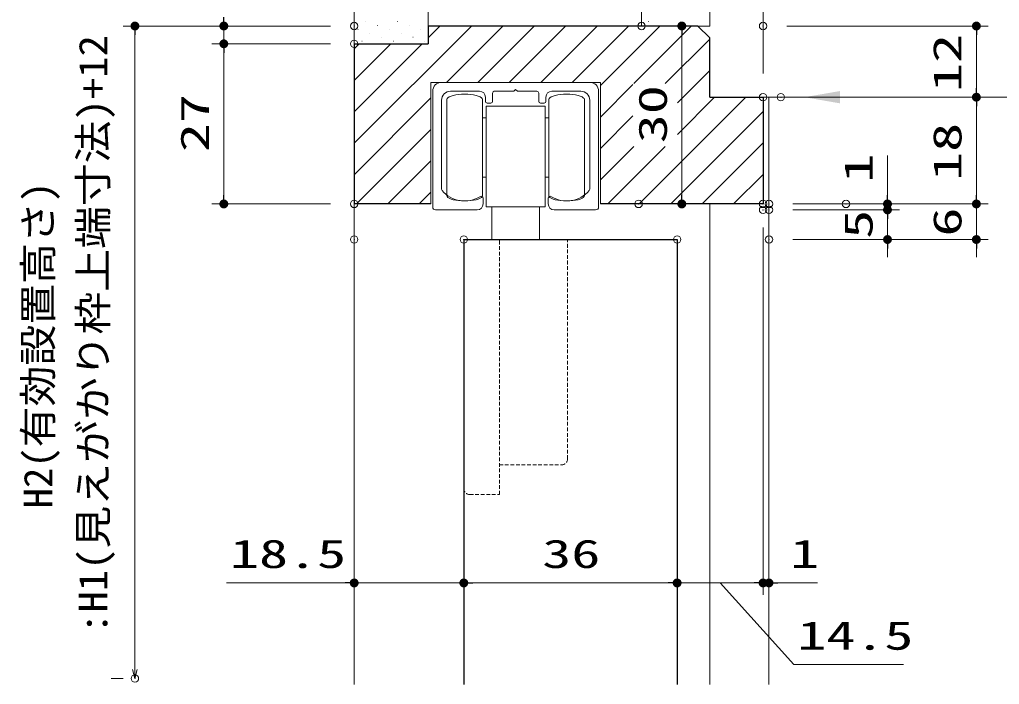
# Model space of a CAD drawing. Units: millimetres, scale not verified, with parts at other scales. Extents: x -1306 to 1306, y -607 to 607.
# Drawn here: x -176.7 to 154, y -120.2 to 104 of the extents above; entities that cross this region are included whole.
import ezdxf
from ezdxf.enums import TextEntityAlignment as Align

# ---------------------------------------------------------------- set-up
doc = ezdxf.new("R2010")
doc.units = ezdxf.units.MM
doc.header["$LTSCALE"] = 5
doc.header["$PDMODE"] = 32
doc.header["$PDSIZE"] = 2.5
doc.linetypes.add('USER1', pattern=[0.375, 0.25, -0.125])
for name, color, linetype, lineweight in [('0-1_線(水)', 4, 'Continuous', 9), ('0-2_線(白)', 7, 'Continuous', 30), ('0-3_線(黄)', 2, 'Continuous', 15), ('0-4_点線(水)', 4, 'USER1', 9), ('0-5_寸法線', 3, 'Continuous', 13), ('0-6_0', 3, 'Continuous', 25), ('0-7_DEFPOINTS', 7, 'Continuous', 5), ('0-9_ハッチング', 6, 'Continuous', 9)]:
    doc.layers.add(name, color=color, linetype=linetype, lineweight=lineweight)
doc.styles.add('ＭＳ ゴシック', font='')
doc.styles.get('ＭＳ ゴシック').set_extended_font_data('MS Gothic')

# ---------------------------------------------------------------- blocks, each defined once
blk = doc.blocks.new('_DOT')
at = {"layer": '0-6_0'}
blk.add_line((-2.5, 0), (-5, 0), dxfattribs=at)
for points in [[(0, 0), (-2.5, 0), (-2.48, 0.313)], [(0, 0), (-2.48, -0.313), (-2.5, 0)], [(0, 0), (-2.48, 0.313), (-2.421, 0.622)], [(0, 0), (-2.421, -0.622), (-2.48, -0.313)], [(0, 0), (-2.421, 0.622), (-2.324, 0.92)], [(0, 0), (-2.324, -0.92), (-2.421, -0.622)], [(0, 0), (-2.324, 0.92), (-2.191, 1.204)], [(0, 0), (-2.191, -1.204), (-2.324, -0.92)], [(0, 0), (-2.191, 1.204), (-2.023, 1.469)], [(0, 0), (-2.023, -1.469), (-2.191, -1.204)], [(0, 0), (-2.023, 1.469), (-1.822, 1.711)], [(0, 0), (-1.822, -1.711), (-2.023, -1.469)], [(0, 0), (-1.822, 1.711), (-1.594, 1.926)], [(0, 0), (-1.594, -1.926), (-1.822, -1.711)], [(0, 0), (-1.594, 1.926), (-1.34, 2.111)], [(0, 0), (-1.34, -2.111), (-1.594, -1.926)], [(0, 0), (-1.34, 2.111), (-1.064, 2.262)], [(0, 0), (-1.064, -2.262), (-1.34, -2.111)], [(0, 0), (-1.064, 2.262), (-0.773, 2.378)], [(0, 0), (-0.773, -2.378), (-1.064, -2.262)], [(0, 0), (-0.773, 2.378), (-0.468, 2.456)], [(0, 0), (-0.468, -2.456), (-0.773, -2.378)], [(0, 0), (-0.468, 2.456), (-0.157, 2.495)], [(0, 0), (-0.157, -2.495), (-0.468, -2.456)], [(0, 0), (-0.157, 2.495), (0.157, 2.495)], [(0, 0), (0.157, -2.495), (-0.157, -2.495)], [(0, 0), (0.157, 2.495), (0.468, 2.456)], [(0, 0), (0.468, 2.456), (0.773, 2.378)], [(0, 0), (0.773, 2.378), (1.064, 2.262)], [(0, 0), (1.064, 2.262), (1.34, 2.111)], [(0, 0), (1.34, 2.111), (1.594, 1.926)], [(0, 0), (1.594, 1.926), (1.822, 1.711)], [(0, 0), (1.822, 1.711), (2.023, 1.469)], [(0, 0), (2.023, 1.469), (2.191, 1.204)], [(0, 0), (2.191, 1.204), (2.324, 0.92)], [(0, 0), (2.324, 0.92), (2.421, 0.622)], [(0, 0), (2.421, 0.622), (2.48, 0.313)], [(0, 0), (2.48, 0.313), (2.5, 0)], [(0, 0), (0.468, -2.456), (0.157, -2.495)], [(0, 0), (0.773, -2.378), (0.468, -2.456)], [(0, 0), (1.064, -2.262), (0.773, -2.378)], [(0, 0), (1.34, -2.111), (1.064, -2.262)], [(0, 0), (1.594, -1.926), (1.34, -2.111)], [(0, 0), (1.822, -1.711), (1.594, -1.926)], [(0, 0), (2.023, -1.469), (1.822, -1.711)], [(0, 0), (2.191, -1.204), (2.023, -1.469)], [(0, 0), (2.324, -0.92), (2.191, -1.204)], [(0, 0), (2.421, -0.622), (2.324, -0.92)], [(0, 0), (2.48, -0.313), (2.421, -0.622)], [(0, 0), (2.5, 0), (2.48, -0.313)]]:
    blk.add_solid(points, dxfattribs=at)
blk = doc.blocks.new('_Open30')
at = {"layer": '0-6_0', "lineweight": 13}
blk.add_line((0, 0), (-5, 0), dxfattribs=at)
blk.add_lwpolyline([(-5, 1.34), (0, 0), (-5, -1.34)], dxfattribs=at)

msp = doc.modelspace()

# ---------------------------------------------------------------- linework, layer by layer
at = {"layer": '0-1_線(水)'}
for p, q in [((15.768, 82.8), (-34.232, 82.8)), ((-37.232, 79.8), (-37.232, 40.8)), ((-21.432, 79.8), (-31.232, 79.8)), ((-9.832, 79.8), (-16.432, 79.8)), ((-9.232, 80.4), (-9.832, 79.8)), ((12.768, 79.8), (2.968, 79.8)), ((18.768, 40.8), (18.768, 79.8)), ((-34.232, 46.757), (-34.232, 76.8)), ((-32.432, 77), (-32.432, 44.6)), ((-20.432, 77), (-20.382, 77)), ((-20.432, 77), (-20.432, 44.6)), ((-19.432, 77.8), (-19.432, 76.4)), ((-17.032, 76.4), (-17.032, 79.2)), ((-1.432, 79.2), (-1.432, 76.4)), ((0.968, 76.4), (0.968, 77.8)), ((13.968, 77), (14.018, 77)), ((13.968, 77), (13.968, 44.6)), ((15.768, 76.8), (15.768, 46.757)), ((74.268, 77.8), (76.268, 77.8)), ((76.268, 77.8), (76.268, -120.225)), ((0.768, 74.8), (-19.232, 74.8)), ((-19.232, 74.8), (-19.232, 40.8)), ((-17.632, 75.8), (-18.832, 75.8)), ((0.368, 75.8), (-0.832, 75.8)), ((0.768, 74.8), (0.768, 40.8)), ((-20.432, 70.8), (-19.232, 70.8)), ((1.968, 70.8), (0.768, 70.8)), ((-20.432, 50.8), (-19.232, 50.8)), ((1.968, 50.8), (0.768, 50.8)), ((-32.432, 44.6), (-32.382, 44.6)), ((-20.232, 43.8), (-20.232, 41.8)), ((1.768, 41.8), (1.768, 43.8)), ((-63.732, 41.8), (-63.732, -120.225)), ((-22.232, 39.8), (-36.232, 39.8)), ((0.768, 40.8), (-19.232, 40.8)), ((-17.232, 40.8), (-17.232, 29.8)), ((-1.232, 40.8), (-1.232, 29.8)), ((17.768, 39.8), (3.768, 39.8)), ((56.268, 41.8), (56.268, -120.225)), ((-26.732, -70.568), (-26.732, 29.8)), ((45.268, -70.568), (45.268, 29.8))]:
    msp.add_line(p, q, dxfattribs=at)
for points in [[(-2.032, 79.8), (-8.632, 79.8), (-9.232, 80.4)], [(-20.432, 77), (-20.523, 77.312), (-20.793, 77.616), (-21.235, 77.9), (-21.835, 78.157), (-22.575, 78.379), (-23.432, 78.559), (-24.38, 78.691), (-25.39, 78.773), (-26.432, 78.8), (-27.474, 78.773), (-28.484, 78.691), (-29.432, 78.559), (-30.288, 78.379), (-31.028, 78.157), (-31.628, 77.9), (-32.07, 77.616), (-32.34, 77.312), (-32.432, 77), (-32.382, 77)], [(13.968, 77), (13.877, 77.312), (13.607, 77.616), (13.165, 77.9), (12.565, 78.157), (11.825, 78.379), (10.968, 78.559), (10.02, 78.691), (9.01, 78.773), (7.968, 78.8), (6.926, 78.773), (5.916, 78.691), (4.968, 78.559), (4.112, 78.379), (3.372, 78.157), (2.772, 77.9), (2.33, 77.616), (2.06, 77.312), (1.968, 77), (2.018, 77)], [(1.968, 77), (1.968, 44.6), (2.018, 44.6)], [(-32.432, 44.6), (-32.34, 44.287), (-32.07, 43.984), (-31.628, 43.7), (-31.028, 43.443), (-30.288, 43.221), (-29.432, 43.041), (-28.484, 42.908), (-27.474, 42.827), (-26.432, 42.8), (-25.39, 42.827), (-24.38, 42.908), (-23.432, 43.041), (-22.575, 43.221), (-21.835, 43.443), (-21.235, 43.7), (-20.793, 43.984), (-20.523, 44.287), (-20.432, 44.6), (-20.382, 44.6)], [(1.968, 44.6), (2.06, 44.287), (2.33, 43.984), (2.772, 43.7), (3.372, 43.443), (4.112, 43.221), (4.968, 43.041), (5.916, 42.908), (6.926, 42.827), (7.968, 42.8), (9.01, 42.827), (10.02, 42.908), (10.968, 43.041), (11.825, 43.221), (12.565, 43.443), (13.165, 43.7), (13.607, 43.984), (13.877, 44.287), (13.968, 44.6), (14.018, 44.6)]]:
    msp.add_lwpolyline(points, dxfattribs=at)
for centre, radius, start, end in [((-34.232, 79.8), 3, 90, 180), ((15.768, 79.8), 3, 0, 90), ((-31.232, 76.8), 3, 90, 180), ((-21.432, 77.8), 2, 0, 90), ((-16.432, 79.2), 0.6, 90, 180), ((-2.032, 79.2), 0.6, 0, 90), ((2.968, 77.8), 2, 90, 180), ((12.768, 76.8), 3, 0, 90), ((-18.832, 76.4), 0.6, 180, 270), ((-17.632, 76.4), 0.6, 270, 0), ((-0.832, 76.4), 0.6, 180, 270), ((0.368, 76.4), 0.6, 270, 0), ((-33.632, 46.757), 0.6, 180, 220.01096), ((-26.432, 52.8), 10, 220.00804, 301.8906), ((7.968, 52.8), 10, 238.1094, 319.99196), ((15.168, 46.757), 0.6, 319.98904, 0), ((-20.832, 43.8), 0.6, 0, 121.89404), ((2.368, 43.8), 0.6, 58.10596, 180), ((-36.232, 40.8), 1, 180, 270), ((-22.232, 41.8), 2, 270, 0), ((3.768, 41.8), 2, 180, 270), ((17.768, 40.8), 1, 270, 0)]:
    msp.add_arc(centre, radius, start, end, dxfattribs=at)
at = {"layer": '0-2_線(白)'}
for p, q in [((52.268, 101.8), (56.268, 97.8)), ((56.268, 77.8), (56.268, 97.8)), ((-63.732, 95.8), (-63.732, 41.8)), ((-63.732, 95.8), (-38.732, 95.8)), ((56.268, 77.8), (74.268, 77.8)), ((74.268, 77.8), (74.268, 41.8)), ((-37.832, 41.8), (-63.732, 41.8)), ((74.268, 41.8), (19.368, 41.8)), ((-26.732, 29.8), (45.268, 29.8)), ((-26.732, 29.8), (-26.732, -120.225)), ((45.268, 29.8), (45.268, -120.225))]:
    msp.add_line(p, q, dxfattribs=at)
msp.add_lwpolyline([(52.268, 101.8), (-38.732, 101.8), (-38.732, 95.8)], dxfattribs=at)
at = {"layer": '0-3_線(黄)'}
for p, q in [((-63.732, 95.8), (-63.732, 162.8)), ((-38.732, 101.8), (-38.732, 162.8)), ((33.268, 101.8), (33.268, 162.8)), ((56.268, 101.8), (56.268, 162.8)), ((52.268, 101.8), (56.268, 101.8)), ((76.268, 77.8), (88.274, 77.8))]:
    msp.add_line(p, q, dxfattribs=at)
at = {"layer": '0-4_点線(水)'}
for p, q in [((-26.732, 29.8), (8.268, 29.8)), ((-14.732, -56.2), (-14.732, 29.8)), ((8.268, -44.2), (8.268, 29.8)), ((-14.732, -46.2), (6.268, -46.2)), ((-24.732, -56.2), (-14.732, -56.2))]:
    msp.add_line(p, q, dxfattribs=at)
for centre, start, end in [((6.268, -44.2), 270, 0), ((-24.732, -54.2), 180, 270)]:
    msp.add_arc(centre, 2, start, end, dxfattribs=at)
at = {"layer": '0-5_寸法線'}
for p, q in [((74.268, 85.8), (74.268, 236.8)), ((74.268, 85.8), (74.268, 206.8)), ((-71.732, 101.8), (-141.732, 101.8)), ((-71.732, 101.8), (-111.732, 101.8)), ((-107.732, 95.8), (-107.732, 101.8)), ((41.268, 101.8), (50.847, 101.8)), ((82.268, 101.8), (150.268, 101.8)), ((-137.732, 98.8), (-137.732, -115.225)), ((46.847, 98.8), (46.847, 44.8)), ((146.268, 98.8), (146.268, 80.8)), ((-71.732, 95.8), (-111.732, 95.8)), ((-71.732, 95.8), (-111.732, 95.8)), ((-107.732, 92.8), (-107.732, 44.8)), ((-107.732, 92.8), (-107.732, 89.8)), ((88.268, 77.8), (150.268, 77.8)), ((88.268, 77.8), (150.268, 77.8)), ((146.268, 74.8), (146.268, 44.8)), ((116.268, 44.8), (116.268, 58.181)), ((146.268, 44.8), (146.268, 47.8)), ((116.268, 42.8), (116.268, 45.8)), ((-71.732, 41.8), (-111.732, 41.8)), ((40.267, 41.8), (50.847, 41.8)), ((84.268, 41.8), (120.268, 41.8)), ((84.268, 41.8), (150.268, 41.8)), ((84.268, 39.8), (120.268, 39.8)), ((84.268, 39.8), (120.268, 39.8)), ((110.268, 41.8), (150.268, 41.8)), ((116.268, 39.8), (116.268, 41.8)), ((116.268, 39.8), (116.268, 29.8)), ((146.268, 41.8), (146.268, 29.8)), ((116.268, 36.8), (116.268, 33.8)), ((74.268, 33.8), (74.268, -90.014)), ((76.268, 33.8), (76.268, -90.014)), ((74.268, 31.8), (74.268, -90.014)), ((84.268, 29.8), (120.268, 29.8)), ((84.268, 29.8), (150.268, 29.8)), ((116.268, 26.8), (116.268, 23.8)), ((146.268, 26.8), (146.268, 23.8)), ((-63.732, 21.8), (-63.732, -90.014)), ((-26.732, 21.8), (-26.732, -90.014)), ((-26.732, 21.8), (-26.732, -90.014)), ((45.268, 21.8), (45.268, -90.014)), ((45.268, 21.8), (45.268, -90.014)), ((-66.732, -86.014), (-106.779, -86.014)), ((-26.732, -86.014), (-63.732, -86.014)), ((-23.732, -86.014), (42.268, -86.014)), ((-23.732, -86.014), (-20.732, -86.014)), ((42.268, -86.014), (39.268, -86.014)), ((45.268, -86.014), (74.268, -86.014)), ((45.268, -86.014), (74.268, -86.014)), ((71.268, -86.014), (68.268, -86.014)), ((74.268, -86.014), (76.268, -86.014)), ((77.268, -86.014), (80.268, -86.014)), ((79.268, -86.014), (92.649, -86.014)), ((-145.732, -118.225), (-141.732, -118.225))]:
    msp.add_line(p, q, dxfattribs=at)
for points in [[(19.368, 41.8), (19.368, 82.8), (-37.832, 82.8), (-37.832, 41.8)], [(258.176, 77.8), (139.57, 77.8), (100.268, 77.8)], [(59.768, -86.014), (84.673, -113.572), (121.721, -113.572)]]:
    msp.add_lwpolyline(points, dxfattribs=at)
msp.add_solid([(88.268, 77.8), (100.268, 79.884), (100.268, 75.716)], dxfattribs=at)
at = {"layer": '0-7_DEFPOINTS'}
for p in [(-63.732, 101.8), (33.268, 101.8), (74.268, 101.8), (-107.732, 95.8), (-63.732, 95.8), (74.268, 77.8), (80.268, 77.8), (80.268, 77.8), (146.268, 77.8), (-107.732, 41.8), (-63.732, 41.8), (32.267, 41.8), (46.847, 41.8), (74.268, 41.8), (76.268, 41.8), (76.268, 41.8), (102.268, 41.8), (146.268, 41.8), (74.268, 39.8), (76.268, 39.8), (116.268, 39.8), (-63.732, 29.8), (-26.732, 29.8), (45.268, 29.8), (45.268, 29.8), (76.268, 29.8), (116.268, 29.8), (146.268, 29.8), (-26.732, -86.014), (45.268, -86.014), (74.268, -86.014), (76.268, -86.014), (-137.732, -118.225), (-137.732, -118.225)]:
    msp.add_point(p, dxfattribs=at)
at = {"layer": '0-9_ハッチング'}
for p, q in [((-59.811, 103.3), (-59.761, 103.3)), ((-49.205, 103.3), (-49.155, 103.3)), ((35.648, 103.3), (35.698, 103.3)), ((46.255, 103.3), (46.305, 103.3)), ((-63.732, 62.257), (-24.188, 101.8)), ((-62.463, 100.648), (-62.413, 100.648)), ((-58.486, 99.323), (-58.436, 99.323)), ((-55.834, 101.974), (-55.784, 101.974)), ((-51.856, 100.648), (-51.806, 100.648)), ((-47.879, 99.323), (-47.829, 99.323)), ((-45.227, 101.974), (-45.177, 101.974)), ((-41.25, 100.648), (-41.2, 100.648)), ((-38.732, 97.863), (-34.795, 101.8)), ((-32.582, 82.8), (-13.582, 101.8)), ((-21.975, 82.8), (-2.975, 101.8)), ((-11.369, 82.8), (7.631, 101.8)), ((-0.762, 82.8), (18.238, 101.8)), ((9.845, 82.8), (28.845, 101.8)), ((19.368, 81.717), (39.451, 101.8)), ((30.653, 82.395), (50.058, 101.8)), ((39.625, 101.974), (39.675, 101.974)), ((50.232, 101.974), (50.282, 101.974)), ((-61.137, 96.671), (-61.087, 96.671)), ((-54.508, 97.997), (-54.458, 97.997)), ((-50.531, 96.671), (-50.481, 96.671)), ((-43.902, 97.997), (-43.852, 97.997)), ((-39.924, 96.671), (-39.874, 96.671)), ((41.26, 82.395), (56.268, 97.404)), ((-63.732, 94.077), (-62.008, 95.8)), ((-63.732, 83.47), (-51.402, 95.8)), ((-63.732, 72.863), (-40.795, 95.8)), ((45.347, 75.876), (56.268, 86.797)), ((19.368, 71.111), (30.347, 82.089)), ((-63.732, 51.65), (-37.832, 77.55)), ((32.484, 41.8), (68.484, 77.8)), ((45.347, 65.269), (57.878, 77.8)), ((43.091, 41.8), (74.268, 72.978)), ((19.368, 60.504), (30.347, 71.483)), ((-62.975, 41.8), (-37.832, 66.944)), ((19.368, 49.897), (30.676, 61.205)), ((21.878, 41.8), (41.282, 61.205)), ((53.697, 41.8), (74.268, 62.371)), ((-52.369, 41.8), (-37.832, 56.337)), ((64.304, 41.8), (74.268, 51.764)), ((-41.762, 41.8), (-37.832, 45.73))]:
    msp.add_line(p, q, dxfattribs=at)

# ---------------------------------------------------------------- block references
at = {"layer": '0-5_寸法線', "xscale": 0.6, "yscale": 0.6}
for name, p, rotation in [('_DOT', (-137.732, 101.8), 90), ('_DOT', (-107.732, 101.8), 270), ('_DOT', (46.847, 101.8), 90), ('_DOT', (146.268, 101.8), 90), ('_DOT', (-107.732, 95.8), 90), ('_DOT', (-107.732, 95.8), 90), ('_DOT', (146.268, 77.8), 270), ('_DOT', (146.268, 77.8), 90), ('_DOT', (-107.732, 41.8), 270), ('_DOT', (46.847, 41.8), 270), ('_DOT', (116.268, 41.8), 270), ('_DOT', (146.268, 41.8), 270), ('_DOT', (146.268, 41.8), 270), ('_DOT', (116.268, 39.8), 270), ('_DOT', (116.268, 39.8), 90), ('_DOT', (116.268, 29.8), 90), ('_DOT', (146.268, 29.8), 90), ('_DOT', (-26.732, -86.014), 180), ('_DOT', (-26.732, -86.014), 180), ('_DOT', (74.268, -86.014), 180), ('_DOT', (76.268, -86.014), 180), ('_Open30', (-137.732, -118.225), 270)]:
    msp.add_blockref(name, p, dxfattribs=dict(at, rotation=rotation))
for p in [(-63.732, -86.014), (45.268, -86.014), (45.268, -86.014), (74.268, -86.014)]:
    msp.add_blockref('_DOT', p, dxfattribs=at)

# ---------------------------------------------------------------- texts
at = {"layer": '0-5_寸法線', "style": 'ＭＳ ゴシック'}
for s, height, width, p in [(':H1(見えがかり枠上端寸法)+12', 9.621, 1.1, (-144.167, -103.213)), ('12', 9.604, 1.5, (144.119, 79.562)), ('30', 9.604, 1.5, (44.697, 62.276)), ('27', 9.604, 1.5, (-109.881, 59.276)), ('18', 9.604, 1.5, (144.119, 49.562)), ('1', 9.604, 1.5, (114.119, 48.943)), ('H2(有効設置高さ)', 9.621, 1.05, (-162.738, -60.879)), ('5', 9.604, 1.5, (114.119, 30.038)), ('6', 9.604, 1.5, (144.119, 30.8))]:
    msp.add_text(s, height=height, rotation=90, dxfattribs=dict(at, width=width)).set_placement(p, align=Align.BOTTOM_LEFT)
at = {"layer": '0-5_寸法線', "style": 'ＭＳ ゴシック', "width": 1.5}
for s, p in [('18.5', (-105.636, -83.865)), ('36', (-0.255, -83.865)), ('1', (83.411, -83.865)), ('14.5', (85.816, -111.422))]:
    msp.add_text(s, height=9.604, dxfattribs=at).set_placement(p, align=Align.BOTTOM_LEFT)

doc.saveas('drawing.dxf')
